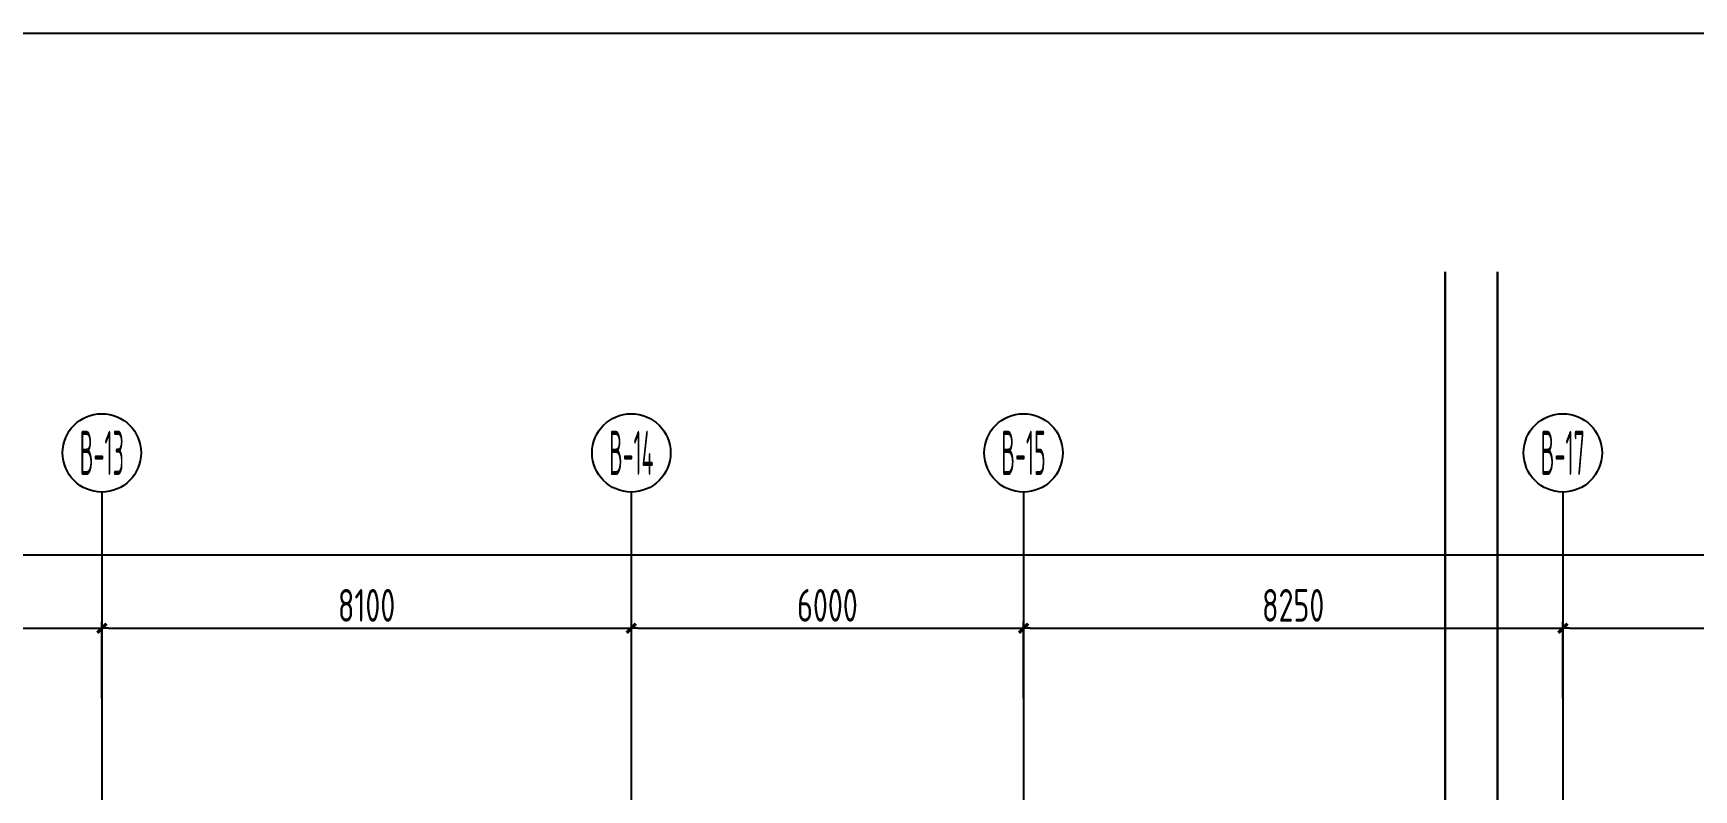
# Model space of a CAD drawing. Extents: x -57409 to 252654, y -8259 to 229119.
# Drawn here: x 125528 to 150931, y 217535 to 229119 of the extents above; entities that cross this region are included whole.
import ezdxf
from ezdxf.enums import TextEntityAlignment as Align

# ---------------------------------------------------------------- set-up
doc = ezdxf.new("R2010")
doc.units = 0
doc.header["$LTSCALE"] = 100
doc.header["$PDMODE"] = 35
doc.header["$PDSIZE"] = 200
doc.linetypes.add('DOTE', pattern=[2.42, 2, -0.2, 0.02, -0.2])
doc.layers.get('0').update_dxf_attribs({"linetype": 'CONTINUOUS'})
doc.layers.get('Defpoints').update_dxf_attribs({"linetype": 'CONTINUOUS'})
for name, color, linetype in [('B-TEXT', 3, 'CONTINUOUS'), ('dote', 253, 'DOTE'), ('Z-AXIS', 3, 'CONTINUOUS')]:
    doc.layers.add(name, color=color, linetype=linetype)
doc.layers.add('mis', color=31, linetype='CONTINUOUS', plot=False)
doc.styles.add('_TCH_AXIS', font='tssdeng.shx', dxfattribs={"width": 0.7, "bigfont": 'tssdchn.shx'})
doc.styles.add('COMPLEX', font='tssdeng.shx', dxfattribs={"width": 0.7, "bigfont": 'tssdchn.shx'})
doc.styles.add('TSSD_Dimension', font='tssdeng.shx', dxfattribs={"width": 0.7})
doc.dimstyles.new('TSSD_100_100$0', dxfattribs={"dimtxt": 300, "dimasz": 100, "dimexe": 100, "dimexo": 250, "dimgap": 100, "dimtad": 1, "dimdec": 0, "dimzin": 0, "dimdsep": 46, "dimtxsty": 'TSSD_Dimension', "dimblk": '_tsdbk', "dimblk1": '_tsdbk', "dimblk2": '_tsdbk', "dimsah": 1, "dimcen": 0, "dimdle": 100, "dimclrt": 7, "dimadec": 0, "dimazin": 0, "dimtfac": 1, "dimtdec": 0, "dimtix": 1, "dimtmove": 2, "dimatfit": 3, "dimldrblk": '_tsdbk', "dimfxl": 1, "dimtolj": 1, "dimtzin": 0, "dimarcsym": 0})

# ---------------------------------------------------------------- blocks, each defined once
blk = doc.blocks.new('_tsdbk')
blk.add_line((-1, 0), (0, 0))
at = {"const_width": 0.5}
blk.add_lwpolyline([(-0.7, -0.7), (0.7, 0.7)], dxfattribs=at)
blk = doc.blocks.new('*D270')
at = {"layer": 'Defpoints', "color": 0}
for p in [(126578, 220009), (118478, 218688), (126578, 218688)]:
    blk.add_point(p, dxfattribs=at)
at = {"layer": 'Z-AXIS', "color": 0, "lineweight": -2}
for p, q in [((118478, 218938), (118478, 220109)), ((118578, 220009), (126478, 220009)), ((126578, 218938), (126578, 220109))]:
    blk.add_line(p, q, dxfattribs=at)
at = {"layer": 'Z-AXIS', "color": 0, "lineweight": -2, "xscale": 100, "yscale": 100, "zscale": 100, "rotation": 180}
blk.add_blockref('_tsdbk', (118478, 220009), dxfattribs=at)
at = {"layer": 'Z-AXIS', "color": 0, "lineweight": -2, "xscale": 100, "yscale": 100, "zscale": 100}
blk.add_blockref('_tsdbk', (126578, 220009), dxfattribs=at)
at = {"layer": 'Z-AXIS', "color": 7, "insert": (122528, 220359), "char_height": 500, "attachment_point": 5, "style": 'TSSD_Dimension'}
blk.add_mtext('\\A1;8100', dxfattribs=at)
blk = doc.blocks.new('*D283')
at = {"layer": 'Defpoints', "color": 0}
for p in [(212378, 221130), (50278, 218923), (212378, 218923)]:
    blk.add_point(p, dxfattribs=at)
at = {"layer": 'Z-AXIS', "color": 0, "lineweight": -2}
for p, q in [((50278, 219173), (50278, 221230)), ((50378, 221130), (212278, 221130)), ((212378, 219173), (212378, 221230))]:
    blk.add_line(p, q, dxfattribs=at)
at = {"layer": 'Z-AXIS', "color": 0, "lineweight": -2, "xscale": 100, "yscale": 100, "zscale": 100, "rotation": 180}
blk.add_blockref('_tsdbk', (50278, 221130), dxfattribs=at)
at = {"layer": 'Z-AXIS', "color": 0, "lineweight": -2, "xscale": 100, "yscale": 100, "zscale": 100}
blk.add_blockref('_tsdbk', (212378, 221130), dxfattribs=at)
at = {"layer": 'Z-AXIS', "color": 7, "insert": (103570, 221480), "char_height": 500, "attachment_point": 5, "style": 'TSSD_Dimension'}
blk.add_mtext('\\A1;162100', dxfattribs=at)
blk = doc.blocks.new('_AXISO')
blk.add_circle((0, 0), 0.5)
at = {"layer": 'B-TEXT', "style": 'COMPLEX', "width": 1.450893}
blk.add_attdef('A', text='', height=0.56, dxfattribs=at).set_placement((0.249375, -0.28), (0.749375, -0.28), align=Align.FIT)
blk = doc.blocks.new('*D326')
at = {"layer": 'Defpoints', "color": 0}
for p in [(134678, 220009), (126578, 218688), (134678, 218688)]:
    blk.add_point(p, dxfattribs=at)
at = {"layer": 'Z-AXIS', "color": 0, "lineweight": -2}
for p, q in [((126578, 218938), (126578, 220109)), ((126678, 220009), (134578, 220009)), ((134678, 218938), (134678, 220109))]:
    blk.add_line(p, q, dxfattribs=at)
at = {"layer": 'Z-AXIS', "color": 0, "lineweight": -2, "xscale": 100, "yscale": 100, "zscale": 100, "rotation": 180}
blk.add_blockref('_tsdbk', (126578, 220009), dxfattribs=at)
at = {"layer": 'Z-AXIS', "color": 0, "lineweight": -2, "xscale": 100, "yscale": 100, "zscale": 100}
blk.add_blockref('_tsdbk', (134678, 220009), dxfattribs=at)
at = {"layer": 'Z-AXIS', "color": 7, "insert": (130628, 220359), "char_height": 500, "attachment_point": 5, "style": 'TSSD_Dimension'}
blk.add_mtext('\\A1;8100', dxfattribs=at)
blk = doc.blocks.new('*D327')
at = {"layer": 'Defpoints', "color": 0}
for p in [(140678, 220009), (134678, 218688), (140678, 218688)]:
    blk.add_point(p, dxfattribs=at)
at = {"layer": 'Z-AXIS', "color": 0, "lineweight": -2}
for p, q in [((134678, 218938), (134678, 220109)), ((134778, 220009), (140578, 220009)), ((140678, 218938), (140678, 220109))]:
    blk.add_line(p, q, dxfattribs=at)
at = {"layer": 'Z-AXIS', "color": 0, "lineweight": -2, "xscale": 100, "yscale": 100, "zscale": 100, "rotation": 180}
blk.add_blockref('_tsdbk', (134678, 220009), dxfattribs=at)
at = {"layer": 'Z-AXIS', "color": 0, "lineweight": -2, "xscale": 100, "yscale": 100, "zscale": 100}
blk.add_blockref('_tsdbk', (140678, 220009), dxfattribs=at)
at = {"layer": 'Z-AXIS', "color": 7, "insert": (137678, 220359), "char_height": 500, "attachment_point": 5, "style": 'TSSD_Dimension'}
blk.add_mtext('\\A1;6000', dxfattribs=at)
blk = doc.blocks.new('*D328')
at = {"layer": 'Defpoints', "color": 0}
for p in [(148928, 220009), (140678, 218688), (148928, 218688)]:
    blk.add_point(p, dxfattribs=at)
at = {"layer": 'Z-AXIS', "color": 0, "lineweight": -2}
for p, q in [((140678, 218938), (140678, 220109)), ((140778, 220009), (148828, 220009)), ((148928, 218938), (148928, 220109))]:
    blk.add_line(p, q, dxfattribs=at)
at = {"layer": 'Z-AXIS', "color": 0, "lineweight": -2, "xscale": 100, "yscale": 100, "zscale": 100, "rotation": 180}
blk.add_blockref('_tsdbk', (140678, 220009), dxfattribs=at)
at = {"layer": 'Z-AXIS', "color": 0, "lineweight": -2, "xscale": 100, "yscale": 100, "zscale": 100}
blk.add_blockref('_tsdbk', (148928, 220009), dxfattribs=at)
at = {"layer": 'Z-AXIS', "color": 7, "insert": (144803, 220359), "char_height": 500, "attachment_point": 5, "style": 'TSSD_Dimension'}
blk.add_mtext('\\A1;8250', dxfattribs=at)
blk = doc.blocks.new('*D329')
at = {"layer": 'Defpoints', "color": 0}
for p in [(154528, 220009), (148928, 218688), (154528, 218688)]:
    blk.add_point(p, dxfattribs=at)
at = {"layer": 'Z-AXIS', "color": 0, "lineweight": -2}
for p, q in [((148928, 218938), (148928, 220109)), ((149028, 220009), (154428, 220009)), ((154528, 218938), (154528, 220109))]:
    blk.add_line(p, q, dxfattribs=at)
at = {"layer": 'Z-AXIS', "color": 0, "lineweight": -2, "xscale": 100, "yscale": 100, "zscale": 100, "rotation": 180}
blk.add_blockref('_tsdbk', (148928, 220009), dxfattribs=at)
at = {"layer": 'Z-AXIS', "color": 0, "lineweight": -2, "xscale": 100, "yscale": 100, "zscale": 100}
blk.add_blockref('_tsdbk', (154528, 220009), dxfattribs=at)
at = {"layer": 'Z-AXIS', "color": 7, "insert": (151728, 220359), "char_height": 500, "attachment_point": 5, "style": 'TSSD_Dimension'}
blk.add_mtext('\\A1;5600', dxfattribs=at)
blk = doc.blocks.new('后浇带现场')
at = {"color": 6, "lineweight": 30}
for points in [[(714656, 762040), (714656, 738930), (710056, 738930), (710056, 730049), (775507, 730049), (775507, 772730)], [(715456, 762040), (715456, 738130), (710856, 738130), (710856, 730849), (774707, 730849), (774707, 772730)]]:
    blk.add_lwpolyline(points, dxfattribs=at)

msp = doc.modelspace()

# ---------------------------------------------------------------- linework, layer by layer
at = {"layer": 'dote', "ltscale": 10}
for p, q in [((126577.6, 218687.9), (126577.6, 73862.7)), ((134677.6, 218687.9), (134677.6, 79862.7)), ((140677.6, 218687.9), (140677.6, 169862.7)), ((148927.6, 218687.9), (148927.6, 176862.7))]:
    msp.add_line(p, q, dxfattribs=at)
at = {"layer": 'mis'}
msp.add_lwpolyline([(23132, 229118.7), (252632, 229118.7), (252632, -6908), (23132, -6908)], close=True, dxfattribs=at)
at = {"layer": 'Z-AXIS'}
for p, q in [((126577.6, 222093.4), (126577.6, 218687.9)), ((126577.6, 222093.4), (126577.6, 218687.9)), ((126577.6, 222093.4), (126577.6, 218687.9)), ((134677.6, 222093.4), (134677.6, 218687.9)), ((134677.6, 222093.4), (134677.6, 218687.9)), ((134677.6, 222093.4), (134677.6, 218687.9)), ((140677.6, 222093.4), (140677.6, 218687.9)), ((140677.6, 222093.4), (140677.6, 218687.9)), ((140677.6, 222093.4), (140677.6, 218687.9)), ((148927.6, 222093.4), (148927.6, 218687.9)), ((148927.6, 222093.4), (148927.6, 218687.9)), ((148927.6, 222093.4), (148927.6, 218687.9))]:
    msp.add_line(p, q, dxfattribs=at)

# ---------------------------------------------------------------- block references
at = {"color": 3, "lineweight": 30}
msp.add_blockref('后浇带现场', (-627579.1, -547267.4), dxfattribs=at)
at = {"layer": 'Z-AXIS'}
ref = msp.add_blockref('_AXISO', (126577.6, 222693.4), dxfattribs=dict(at, xscale=1199.999999999998, yscale=1200, zscale=1200, rotation=359.9996457873846))
ref.add_attrib('A', 'B-13', dxfattribs={"color": 7, "height": 678.82, "rotation": 359.99965, "style": '_TCH_AXIS', "width": 0.320988}).set_placement((126238.2, 222354), (126917.1, 222354), align=Align.FIT)
ref = msp.add_blockref('_AXISO', (134677.6, 222693.4), dxfattribs=dict(at, xscale=1199.999999999998, yscale=1200, zscale=1200, rotation=359.9996457873846))
ref.add_attrib('A', 'B-14', dxfattribs={"color": 7, "height": 678.82, "rotation": 359.99965, "style": '_TCH_AXIS', "width": 0.317073}).set_placement((134338.2, 222354), (135017.1, 222354), align=Align.FIT)
ref = msp.add_blockref('_AXISO', (140677.6, 222693.4), dxfattribs=dict(at, xscale=1199.999999999998, yscale=1200, zscale=1200, rotation=359.9996457873846))
ref.add_attrib('A', 'B-15', dxfattribs={"color": 7, "height": 678.82, "rotation": 359.99965, "style": '_TCH_AXIS', "width": 0.320988}).set_placement((140338.2, 222354), (141017.1, 222354), align=Align.FIT)
ref = msp.add_blockref('_AXISO', (148927.6, 222693.4), dxfattribs=dict(at, xscale=1199.999999999998, yscale=1200, zscale=1200, rotation=359.9996457873846))
ref.add_attrib('A', 'B-17', dxfattribs={"color": 7, "height": 678.82, "rotation": 359.99965, "style": '_TCH_AXIS', "width": 0.320988}).set_placement((148588.2, 222354), (149267.1, 222354), align=Align.FIT)

# ---------------------------------------------------------------- dimensions: what is measured, and where the dimension line sits
dim = msp.add_linear_dim(base=(212377.6, 221130.3), p1=(50277.6, 218923.1), p2=(212377.6, 218923.1), dimstyle='TSSD_100_100$0', override={"dimtxt": 500}, dxfattribs=at)
dim.commit()
dim.dimension.update_dxf_attribs({"geometry": '*D283', "text_midpoint": (103570.2, 221480.3), "dimtype": 160})
for base, p1, p2, picture, middle in [((126577.6, 220009.4), (118477.6, 218687.9), (126577.6, 218687.9), '*D270', (122527.6, 220359.4)), ((134677.6, 220009.4), (126577.6, 218687.9), (134677.6, 218687.9), '*D326', (130627.6, 220359.4)), ((140677.6, 220009.4), (134677.6, 218687.9), (140677.6, 218687.9), '*D327', (137677.6, 220359.4)), ((148927.6, 220009.4), (140677.6, 218687.9), (148927.6, 218687.9), '*D328', (144802.6, 220359.4)), ((154527.6, 220009.4), (148927.6, 218687.9), (154527.6, 218687.9), '*D329', (151727.6, 220359.4))]:
    dim = msp.add_linear_dim(base=base, p1=p1, p2=p2, dimstyle='TSSD_100_100$0', override={"dimtxt": 500}, dxfattribs=at)
    dim.commit()
    dim.dimension.update_dxf_attribs({"geometry": picture, "text_midpoint": middle})

doc.saveas('drawing.dxf')
